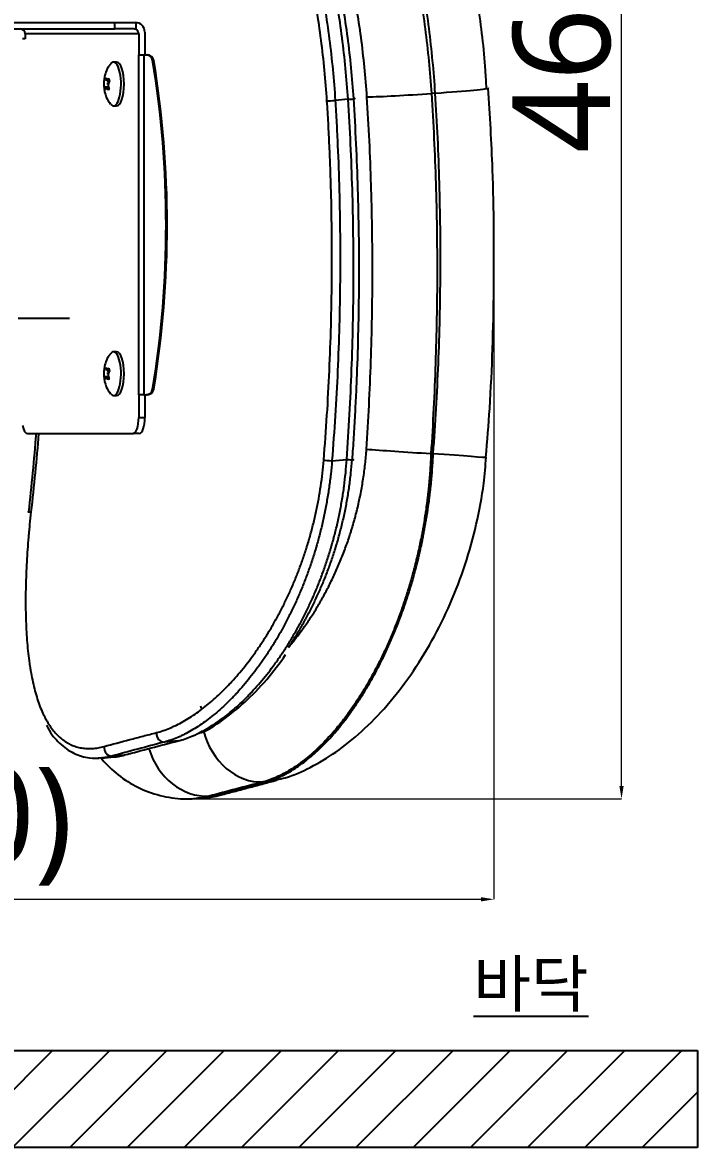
# Model space of a CAD drawing. Extents: x -2833 to -229, y 127 to 2035.
# Drawn here: x -2103.1 to -1894.7, y 517.4 to 864.9 of the extents above; entities that cross this region are included whole.
import ezdxf

# ---------------------------------------------------------------- set-up
doc = ezdxf.new("R2010")
doc.units = 0
doc.header["$LTSCALE"] = 0.5
doc.header["$MEASUREMENT"] = 0
doc.linetypes.add('CENTER', pattern=[50.8, 31.75, -6.35, 6.35, -6.35])
doc.layers.get('0').update_dxf_attribs({"linetype": 'CONTINUOUS'})
doc.layers.get('DEFPOINTS').update_dxf_attribs({"linetype": 'CONTINUOUS'})
doc.layers.add('CEN', color=1, linetype='CENTER')
doc.styles.add('Daelim Dimension', font='NanumGothic.ttf')
doc.styles.add('NOTE', font='NanumGothic.ttf', dxfattribs={"width": 0.85, "height": 4})
doc.dimstyles.new('DEFAULT', dxfattribs={"dimscale": 2, "dimtxt": 2, "dimasz": 2, "dimexe": 0, "dimexo": 2, "dimgap": 1, "dimtad": 1, "dimdec": 0, "dimzin": 9, "dimdsep": 46, "dimtxsty": 'Daelim Dimension', "dimcen": 0.5, "dimclrd": 5, "dimclre": 5, "dimclrt": 256, "dimadec": 1, "dimazin": 0, "dimtfac": 1, "dimtdec": 0, "dimtix": 1, "dimtmove": 0, "dimatfit": 3, "dimfxl": 1, "dimtolj": 1, "dimtzin": 1, "dimlwd": 9, "dimlwe": 9, "dimarcsym": 0})

# ---------------------------------------------------------------- blocks, each defined once
blk = doc.blocks.new('*D63')
at = {"color": 5, "lineweight": 9, "transparency": 16777216}
for p, q in [((-2095.57, 1091.13), (-1918.11, 1091.13)), ((-1918.11, 629.1), (-1918.11, 1087.13)), ((-2049.99, 625.1), (-1918.11, 625.1))]:
    blk.add_line(p, q, dxfattribs=at)
at = {"color": 5, "transparency": 16777216}
for points in [[(-1918.78, 1087.13), (-1917.44, 1087.13), (-1918.11, 1091.13)], [(-1918.78, 629.1), (-1917.44, 629.1), (-1918.11, 625.1)]]:
    blk.add_solid(points, dxfattribs=at)
at = {"layer": 'DEFPOINTS', "color": 0, "transparency": 16777216}
for p in [(-2099.57, 1091.13), (-1918.11, 1091.13), (-2053.99, 625.1)]:
    blk.add_point(p, dxfattribs=at)
at = {"color": 7, "transparency": 16777216, "insert": (-1936.44, 858.12), "char_height": 30, "attachment_point": 5, "rotation": 90, "style": 'Daelim Dimension'}
blk.add_mtext('\\A1;466', dxfattribs=at)
blk = doc.blocks.new('*D65')
at = {"color": 5, "lineweight": 9, "transparency": 16777216}
for p, q in [((-1957.51, 783.59), (-1957.51, 594.08)), ((-2308.19, 711.61), (-2308.19, 594.08)), ((-2304.19, 594.08), (-1961.51, 594.08))]:
    blk.add_line(p, q, dxfattribs=at)
at = {"color": 5, "transparency": 16777216}
for points in [[(-2304.19, 594.74), (-2304.19, 593.41), (-2308.19, 594.08)], [(-1961.51, 594.74), (-1961.51, 593.41), (-1957.51, 594.08)]]:
    blk.add_solid(points, dxfattribs=at)
at = {"layer": 'DEFPOINTS', "color": 0, "transparency": 16777216}
for p in [(-1957.51, 787.59), (-2308.19, 715.61), (-1957.51, 594.08)]:
    blk.add_point(p, dxfattribs=at)
at = {"color": 7, "transparency": 16777216, "insert": (-2132.85, 616.63), "char_height": 30, "width": 88.2066, "attachment_point": 5, "style": 'Daelim Dimension'}
blk.add_mtext('\\A1;(350)', dxfattribs=at)

msp = doc.modelspace()

# ---------------------------------------------------------------- hatches: boundary and pattern name
h = msp.add_hatch()
h.set_pattern_fill('ANSI31', color=3, scale=99.955177)
h.set_pattern_definition([(45, (-7707.805, 4510.419), (-8.834873, 8.834873), [])])
edge = h.paths.add_edge_path()
edge.add_spline(control_points=[(-2338.18, 657.7), (-2328.68, 656.71), (-2317.67, 641.05), (-2308.19, 640.81)], knot_values=[20.260587, 20.260587, 20.260587, 20.260587, 53.794277, 53.794277, 53.794277, 53.794277], degree=3, periodic=0)
edge.add_line((-2308.19, 640.81), (-2308.19, 1139.16))
edge.add_line((-2308.19, 1139.16), (-2338.18, 1139.16))
edge.add_line((-2338.18, 1139.16), (-2338.18, 657.7))
edge = h.paths.add_edge_path()
edge.add_spline(control_points=[(-2308.19, 620.81), (-2317.67, 621.06), (-2328.68, 636.72), (-2338.18, 637.71)], knot_values=[20.260587, 20.260587, 20.260587, 20.260587, 53.794277, 53.794277, 53.794277, 53.794277], degree=3, periodic=0)
edge.add_line((-2338.18, 637.71), (-2338.18, 517.42))
edge.add_line((-2338.18, 517.42), (-1894.66, 517.42))
edge.add_line((-1894.66, 517.42), (-1894.66, 547.41))
edge.add_line((-1894.66, 547.41), (-2308.19, 547.41))
edge.add_line((-2308.19, 547.41), (-2308.19, 620.81))

# ---------------------------------------------------------------- linework, layer by layer
at = {"color": 7, "linetype": 'Continuous', "lineweight": 25}
for p, q in [((-2108.72, 864.86), (-2074.53, 864.86)), ((-2108.72, 862.86), (-2074.53, 862.86)), ((-2074.53, 864.86), (-2068.13, 864.86)), ((-2074.53, 862.86), (-2074.53, 864.86)), ((-2068.6, 862.86), (-2074.53, 862.86)), ((-2068.13, 864.86), (-2068.13, 862.77)), ((-2065.31, 861.86), (-2065.31, 854.86)), ((-2102.24, 859.86), (-2103.08, 859.86)), ((-2102.24, 861.36), (-2102.24, 859.86)), ((-2067.19, 861.36), (-2102.24, 861.36)), ((-2067.19, 861.36), (-2067.19, 854.86)), ((-2067.19, 854.86), (-2065.65, 854.86)), ((-2067.19, 749.91), (-2067.19, 854.86)), ((-2065.65, 854.86), (-2064.86, 854.86)), ((-2065.65, 854.86), (-2065.65, 749.91)), ((-2064.86, 854.86), (-2064.51, 854.86)), ((-2074.02, 852.61), (-2074.96, 852.61)), ((-2062.57, 853.19), (-2062.91, 853.19)), ((-2077.55, 844.98), (-2076.88, 845.08)), ((-2077.47, 847.17), (-2076.96, 847.08)), ((-2076.51, 845.95), (-2077.05, 845.95)), ((-2002.55, 841.14), (-2006.53, 840.79)), ((-1975.63, 843.04), (-1976.82, 842.94)), ((-2074.96, 839.12), (-2074.02, 839.12)), ((-2074.02, 763.15), (-2074.96, 763.15)), ((-2077.47, 757.71), (-2076.96, 757.62)), ((-2077.55, 755.52), (-2076.88, 755.62)), ((-2076.51, 756.49), (-2077.05, 756.49)), ((-2062.91, 751.58), (-2062.57, 751.58)), ((-2074.96, 749.66), (-2074.02, 749.66)), ((-2067.19, 749.91), (-2067.19, 742.91)), ((-2065.65, 749.91), (-2067.19, 749.91)), ((-2065.65, 749.91), (-2064.86, 749.91)), ((-2065.31, 749.91), (-2065.31, 742.91)), ((-2064.51, 749.91), (-2064.86, 749.91)), ((-2067.19, 742.91), (-2065.31, 742.91)), ((-2101.51, 737.91), (-2068.9, 737.91)), ((-2067.02, 737.91), (-2068.9, 737.91)), ((-2007.53, 729.5), (-2002.95, 729.9)), ((-1976.96, 731.71), (-1976.27, 731.78)), ((-2054.98, 643), (-2059.28, 642.63)), ((-2078.67, 637.71), (-2074.85, 638.04)), ((-2075.47, 638.31), (-2071.57, 638.65)), ((-2027.57, 630.41), (-2028.67, 630.32)), ((-2048.95, 625.26), (-2047.36, 625.39)), ((-2045.46, 625.94), (-2043.96, 626.08))]:
    msp.add_line(p, q, dxfattribs=at)
for p, q in [((-2308.19, 547.41), (-1894.66, 547.41)), ((-1894.66, 547.41), (-1894.66, 517.42)), ((-1894.66, 517.42), (-2338.18, 517.42))]:
    msp.add_line(p, q)
for centre, major_axis, ratio, start_param, end_param in [((-2103.84, 861.36), (-1.6, 0), 0.939693, 3.141593, 4.712389), ((-2068.13, 861.86), (0, 3), 0.939693, 4.712389, 6.283185), ((-2068.6, 861.36), (0, -1.5), 0.939693, 1.570796, 2.801756), ((-2064.86, 852.86), (0, -2), 0.984808, 1.736315, 3.141593), ((-2064.51, 852.86), (0, 2), 0.984808, 4.877907, 6.283185), ((-2074.96, 845.86), (0, 6.75), 0.34202, 2.766347, 6.283185), ((-2074.96, 845.86), (0, 6.75), 0.34202, 0, 0.372453), ((-2074.02, 845.86), (0, 6.75), 0.34202, 3.14167, 6.283164), ((-2362.44, 802.38), (0, 308.36), 0.984808, 4.546871, 4.877907), ((-2362.09, 802.38), (0, 308.36), 0.984808, 4.546871, 4.877907), ((-1979.11, 843.35), (-19.95, -1.28), 0.02668, 1.74461, 3.158575), ((-2002.98, 841.18), (-2.49, -0.16), 0.026753, 1.744599, 3.735277), ((-1980.31, 843.24), (-19.95, -1.3), 0.026837, 0.601895, 1.744586), ((-2006.96, 840.83), (-2.49, -0.16), 0.026564, 0.572872, 1.744628), ((-2074.96, 756.4), (0, 6.75), 0.34202, 2.766347, 6.283185), ((-2074.96, 756.4), (0, 6.75), 0.34202, 0, 0.372453), ((-2074.02, 756.4), (0, 6.75), 0.34202, 3.14167, 6.283164), ((-2064.86, 751.91), (0, -2), 0.984808, 0, 1.405278), ((-2064.51, 751.91), (0, 2), 0.984808, 3.141593, 4.546871), ((-2101.51, 742.91), (0, -5), 0.36397, 5.241627, 6.283185), ((-2068.9, 742.91), (0, -5), 0.34202, 0, 1.570796), ((-2067.02, 742.91), (0, 5), 0.34202, 3.141593, 4.712389), ((-2007.97, 729.53), (-2.49, 0.2), 0.001072, 0.574313, 1.746623), ((-2003.38, 729.94), (-2.49, 0.18), 0.002814, 1.746604, 3.736677), ((-1980.45, 732.02), (-19.95, 1.33), 0.003576, 0.603272, 1.74659), ((-1979.75, 732.08), (-19.94, 1.49), 0.002124, 1.746613, 3.135475), ((-2098.83, 713.46), (-2.48, 0.28), 0.004797, 5.910495, 7.13105), ((-2059.54, 645.1), (-0.63, 2.42), 0.857037, 1.164423, 2.964698), ((-2030.72, 650.12), (4.93, -19.37), 0.847415, 4.703913, 6.111566), ((-2075.72, 640.78), (0.66, -2.41), 0.872977, 4.279718, 6.096205), ((-2047.51, 645.75), (5.16, -19.31), 0.865305, 4.746753, 6.101292), ((-2029.62, 650.22), (-5, 19.35), 0.853776, 2.966546, 3.141009), ((-2046.01, 645.88), (-5.23, 19.29), 0.87045, 2.95634, 3.141927)]:
    msp.add_ellipse(centre, major_axis=major_axis, ratio=ratio, start_param=start_param, end_param=end_param, dxfattribs=at)
for points, knots in [([(-2021.56, 990.68), (-2020.06, 987.99), (-2017.11, 982.54), (-2012.86, 974.21), (-2008.79, 965.72), (-2006.2, 959.95), (-2003.67, 954.12), (-2002.44, 951.18), (-2000.05, 945.23), (-1998.88, 942.23), (-1996.62, 936.17), (-1995.53, 933.1), (-1994.21, 929.24), (-1993.95, 928.46), (-1993.62, 927.49), (-1993.56, 927.3), (-1993.43, 926.91), (-1993.23, 926.32), (-1993.04, 925.74), (-1992.41, 923.79), (-1991.91, 922.23), (-1990.45, 917.54), (-1989.52, 914.39), (-1987.75, 908.08), (-1986.9, 904.91), (-1985.31, 898.55), (-1983.81, 892.15), (-1981.82, 882.48), (-1980.12, 872.73), (-1979.18, 866.17), (-1978.34, 859.58), (-1977.97, 856.27), (-1977.32, 849.63), (-1977.05, 846.29), (-1976.82, 842.94)], [0, 0, 0, 0, 0.0625, 0.125, 0.1875, 0.25, 0.25, 0.3125, 0.3125, 0.375, 0.375, 0.4375, 0.4375, 0.453125, 0.453125, 0.457031, 0.457031, 0.460938, 0.46875, 0.46875, 0.5, 0.5, 0.5625, 0.5625, 0.625, 0.625, 0.6875, 0.75, 0.8125, 0.875, 0.875, 0.9375, 0.9375, 1, 1, 1, 1]), ([(-1975.63, 843.04), (-1975.85, 846.39), (-1976.12, 849.73), (-1976.76, 856.38), (-1977.13, 859.69), (-1977.96, 866.29), (-1978.9, 872.87), (-1980.6, 882.67), (-1982.58, 892.39), (-1984.08, 898.83), (-1985.68, 905.24), (-1986.53, 908.43), (-1987.53, 912.02), (-1987.64, 912.41), (-1987.87, 913.21), (-1988.21, 914.4), (-1988.55, 915.59), (-1989.25, 917.95), (-1989.73, 919.53), (-1991.18, 924.22), (-1992.19, 927.31), (-1994.28, 933.45), (-1995.36, 936.49), (-1997.6, 942.51), (-1998.75, 945.5), (-2001.12, 951.41), (-2003.56, 957.26), (-2007.41, 965.89), (-2011.45, 974.36), (-2015.68, 982.67), (-2018.61, 988.11), (-2020.1, 990.81)], [0, 0, 0, 0, 0.0625, 0.0625, 0.125, 0.125, 0.1875, 0.25, 0.3125, 0.375, 0.375, 0.4375, 0.4375, 0.445313, 0.445313, 0.453125, 0.46875, 0.46875, 0.5, 0.5, 0.5625, 0.5625, 0.625, 0.625, 0.6875, 0.6875, 0.75, 0.8125, 0.875, 0.9375, 1, 1, 1, 1]), ([(-1959.82, 844.6), (-1959.9, 846.42), (-1960.34, 855.06), (-1962.28, 870.49), (-1965.77, 890.71), (-1970.56, 910.56), (-1976.48, 929.86), (-1983.53, 948.35), (-1991.68, 966.41), (-1998.9, 980.65), (-2003.67, 988.76), (-2005.09, 991.09)], [0, 0, 0, 0, 0.034572, 0.164064, 0.293943, 0.423794, 0.553275, 0.681779, 0.808006, 0.94397, 1, 1, 1, 1]), ([(-2050.39, 981.03), (-2048.91, 978.49), (-2046.01, 973.35), (-2041.83, 965.49), (-2037.83, 957.49), (-2034.01, 949.32), (-2031.59, 943.78), (-2029.25, 938.18), (-2028.11, 935.35), (-2025.9, 929.64), (-2024.83, 926.76), (-2022.76, 920.94), (-2021.76, 918), (-2020.32, 913.55), (-2019.62, 911.31), (-2018.94, 909.05), (-2018.6, 907.92), (-2018.49, 907.55), (-2018.26, 906.79), (-2018.15, 906.41), (-2017.16, 903.01), (-2016.33, 899.98), (-2014.76, 893.88), (-2014.01, 890.82), (-2012.63, 884.68), (-2011.33, 878.52), (-2009.67, 869.2), (-2008.76, 862.94), (-2007.95, 856.65), (-2007.6, 853.5), (-2006.99, 847.17), (-2006.73, 843.99), (-2006.53, 840.79)], [0, 0, 0, 0, 0.0625, 0.125, 0.1875, 0.25, 0.3125, 0.3125, 0.375, 0.375, 0.4375, 0.4375, 0.5, 0.5, 0.53125, 0.546875, 0.546875, 0.554687, 0.554687, 0.5625, 0.5625, 0.625, 0.625, 0.6875, 0.6875, 0.75, 0.8125, 0.875, 0.875, 0.9375, 0.9375, 1, 1, 1, 1]), ([(-2002.55, 841.14), (-2002.75, 844.34), (-2003.01, 847.52), (-2003.63, 853.84), (-2003.99, 856.99), (-2004.8, 863.27), (-2005.72, 869.51), (-2007.38, 878.79), (-2009.32, 887.98), (-2010.8, 894.06), (-2012.37, 900.11), (-2013.2, 903.12), (-2014.94, 909.11), (-2015.86, 912.1), (-2017.3, 916.55), (-2017.92, 918.41), (-2018.55, 920.26), (-2018.8, 920.99), (-2018.93, 921.36), (-2019.31, 922.47), (-2019.57, 923.21), (-2020.88, 926.87), (-2021.96, 929.78), (-2024.19, 935.53), (-2025.34, 938.37), (-2027.71, 944), (-2028.93, 946.79), (-2031.42, 952.31), (-2033.98, 957.77), (-2038.01, 965.8), (-2042.21, 973.67), (-2045.12, 978.82), (-2046.6, 981.36)], [0, 0, 0, 0, 0.0625, 0.0625, 0.125, 0.125, 0.1875, 0.25, 0.3125, 0.375, 0.375, 0.4375, 0.4375, 0.5, 0.5, 0.53125, 0.539063, 0.539063, 0.546875, 0.546875, 0.5625, 0.5625, 0.625, 0.625, 0.6875, 0.6875, 0.75, 0.75, 0.8125, 0.875, 0.9375, 1, 1, 1, 1]), ([(-2044.81, 980.74), (-2043.33, 978.21), (-2040.43, 973.09), (-2036.25, 965.26), (-2032.23, 957.28), (-2028.4, 949.13), (-2025.98, 943.59), (-2023.62, 937.99), (-2022.47, 935.16), (-2020.25, 929.45), (-2019.17, 926.56), (-2017.87, 922.92), (-2017.61, 922.19), (-2017.23, 921.09), (-2017.1, 920.72), (-2016.85, 919.99), (-2016.72, 919.62), (-2016.1, 917.78), (-2015.61, 916.31), (-2014.17, 911.88), (-2013.26, 908.91), (-2011.52, 902.95), (-2010.69, 899.96), (-2009.13, 893.94), (-2007.66, 887.9), (-2005.72, 878.76), (-2004.07, 869.54), (-2003.16, 863.34), (-2002.35, 857.11), (-2001.99, 853.98), (-2001.38, 847.69), (-2001.12, 844.53), (-2000.92, 841.35)], [0, 0, 0, 0, 0.0625, 0.125, 0.1875, 0.25, 0.3125, 0.3125, 0.375, 0.375, 0.4375, 0.4375, 0.453125, 0.453125, 0.460938, 0.460938, 0.46875, 0.46875, 0.5, 0.5, 0.5625, 0.5625, 0.625, 0.625, 0.6875, 0.75, 0.8125, 0.875, 0.875, 0.9375, 0.9375, 1, 1, 1, 1]), ([(-2009.06, 840.66), (-2009.26, 843.82), (-2009.51, 846.97), (-2010.12, 853.23), (-2010.47, 856.35), (-2011.27, 862.56), (-2012.18, 868.75), (-2013.83, 877.97), (-2015.12, 884.06), (-2016.5, 890.13), (-2017.24, 893.16), (-2018.81, 899.18), (-2019.64, 902.18), (-2020.63, 905.54), (-2020.74, 905.92), (-2020.96, 906.66), (-2021.29, 907.78), (-2021.63, 908.9), (-2022.32, 911.12), (-2022.79, 912.59), (-2024.22, 916.99), (-2025.22, 919.9), (-2027.28, 925.65), (-2028.34, 928.49), (-2030.55, 934.13), (-2031.68, 936.92), (-2034.02, 942.45), (-2036.43, 947.92), (-2040.23, 955.98), (-2044.22, 963.88), (-2048.38, 971.63), (-2051.27, 976.7), (-2052.74, 979.21)], [0, 0, 0, 0, 0.0625, 0.0625, 0.125, 0.125, 0.1875, 0.25, 0.3125, 0.3125, 0.375, 0.375, 0.4375, 0.4375, 0.445313, 0.445313, 0.453125, 0.46875, 0.46875, 0.5, 0.5, 0.5625, 0.5625, 0.625, 0.625, 0.6875, 0.6875, 0.75, 0.8125, 0.875, 0.9375, 1, 1, 1, 1]), ([(-1996.73, 841.87), (-1996.93, 844.95), (-1997.18, 848.02), (-1997.79, 854.13), (-1998.14, 857.17), (-1998.95, 863.21), (-1999.85, 869.23), (-2001.49, 878.17), (-2003.42, 887.02), (-2004.88, 892.87), (-2006.44, 898.68), (-2007.26, 901.58), (-2008.99, 907.34), (-2009.9, 910.21), (-2011.32, 914.49), (-2011.93, 916.27), (-2012.56, 918.04), (-2012.81, 918.75), (-2012.94, 919.1), (-2013.32, 920.17), (-2013.57, 920.87), (-2014.87, 924.39), (-2015.93, 927.18), (-2018.14, 932.68), (-2019.28, 935.41), (-2021.61, 940.79), (-2022.82, 943.46), (-2025.28, 948.73), (-2026.54, 951.34), (-2029.12, 956.5), (-2031.76, 961.61), (-2035.89, 969.11), (-2038.75, 974), (-2040.21, 976.43)], [0, 0, 0, 0, 0.0625, 0.0625, 0.125, 0.125, 0.1875, 0.25, 0.3125, 0.375, 0.375, 0.4375, 0.4375, 0.5, 0.5, 0.53125, 0.539062, 0.539062, 0.546875, 0.546875, 0.5625, 0.5625, 0.625, 0.625, 0.6875, 0.6875, 0.75, 0.75, 0.8125, 0.8125, 0.875, 0.9375, 1, 1, 1, 1]), ([(-2068.13, 862.77), (-2068.2, 862.8), (-2068.28, 862.82), (-2068.44, 862.85), (-2068.52, 862.86), (-2068.6, 862.86)], [0, 0, 0, 0, 0.5, 0.5, 1, 1, 1, 1]), ([(-2077.15, 850.03), (-2077.41, 849.39), (-2077.89, 847.85), (-2078.05, 844.97), (-2077.49, 842.02), (-2076.42, 840.34), (-2075.86, 839.67)], [0, 0, 0, 0, 0.189822, 0.449477, 0.768135, 1, 1, 1, 1]), ([(-2077.2, 847.79), (-2077.19, 847.74), (-2077.17, 847.69), (-2077.15, 847.58), (-2077.13, 847.53), (-2077.09, 847.38), (-2077.06, 847.28), (-2076.98, 847.07), (-2076.95, 846.97), (-2076.88, 846.82), (-2076.86, 846.77), (-2076.82, 846.67), (-2076.8, 846.62), (-2076.78, 846.57)], [0, 0, 0, 0, 0.125, 0.125, 0.25, 0.25, 0.5, 0.5, 0.75, 0.75, 0.875, 0.875, 1, 1, 1, 1]), ([(-2077.34, 844.2), (-2077.33, 844.24), (-2077.31, 844.28), (-2077.28, 844.36), (-2077.26, 844.4), (-2077.2, 844.52), (-2077.16, 844.6), (-2077.08, 844.76), (-2077.03, 844.84), (-2076.96, 844.96), (-2076.93, 845), (-2076.88, 845.08), (-2076.86, 845.12), (-2076.83, 845.16)], [0, 0, 0, 0, 0.125, 0.125, 0.25, 0.25, 0.5, 0.5, 0.75, 0.75, 0.875, 0.875, 1, 1, 1, 1]), ([(-2076.59, 843.94), (-2076.61, 843.99), (-2076.63, 844.05), (-2076.64, 844.11), (-2076.65, 844.12), (-2076.65, 844.12), (-2076.65, 844.13), (-2076.65, 844.15), (-2076.66, 844.19), (-2076.67, 844.23), (-2076.7, 844.35), (-2076.73, 844.45), (-2076.77, 844.66), (-2076.78, 844.76), (-2076.8, 844.91), (-2076.81, 844.96), (-2076.82, 845.06), (-2076.83, 845.11), (-2076.83, 845.16)], [0, 0, 0, 0, 0.125, 0.140625, 0.140625, 0.148438, 0.148438, 0.15625, 0.1875, 0.25, 0.25, 0.5, 0.5, 0.75, 0.75, 0.875, 0.875, 1, 1, 1, 1]), ([(-2076.45, 847.53), (-2076.47, 847.49), (-2076.49, 847.45), (-2076.51, 847.4), (-2076.52, 847.39), (-2076.52, 847.39), (-2076.52, 847.38), (-2076.52, 847.37), (-2076.54, 847.34), (-2076.55, 847.31), (-2076.59, 847.21), (-2076.62, 847.13), (-2076.67, 846.97), (-2076.7, 846.89), (-2076.73, 846.77), (-2076.74, 846.73), (-2076.76, 846.65), (-2076.77, 846.61), (-2076.78, 846.57)], [0, 0, 0, 0, 0.125, 0.140625, 0.140625, 0.148438, 0.148438, 0.15625, 0.1875, 0.25, 0.25, 0.5, 0.5, 0.75, 0.75, 0.875, 0.875, 1, 1, 1, 1]), ([(-2076.24, 846.75), (-2076.26, 846.71), (-2076.28, 846.66), (-2076.3, 846.62), (-2076.3, 846.61), (-2076.3, 846.61), (-2076.31, 846.6), (-2076.31, 846.59), (-2076.33, 846.56), (-2076.34, 846.53), (-2076.38, 846.42), (-2076.41, 846.34), (-2076.46, 846.18), (-2076.48, 846.1), (-2076.52, 845.98), (-2076.53, 845.94), (-2076.55, 845.86), (-2076.56, 845.82), (-2076.57, 845.78)], [0, 0, 0, 0, 0.125, 0.140625, 0.140625, 0.148437, 0.148437, 0.15625, 0.1875, 0.25, 0.25, 0.5, 0.5, 0.75, 0.75, 0.875, 0.875, 1, 1, 1, 1]), ([(-2076.32, 844.56), (-2076.34, 844.61), (-2076.36, 844.67), (-2076.37, 844.73), (-2076.38, 844.74), (-2076.38, 844.74), (-2076.38, 844.75), (-2076.38, 844.77), (-2076.4, 844.81), (-2076.41, 844.85), (-2076.44, 844.97), (-2076.46, 845.07), (-2076.5, 845.28), (-2076.51, 845.38), (-2076.53, 845.53), (-2076.54, 845.58), (-2076.55, 845.68), (-2076.56, 845.73), (-2076.57, 845.78)], [0, 0, 0, 0, 0.125, 0.140625, 0.140625, 0.148438, 0.148438, 0.15625, 0.1875, 0.25, 0.25, 0.5, 0.5, 0.75, 0.75, 0.875, 0.875, 1, 1, 1, 1]), ([(-1959.99, 730.6), (-1959.53, 735.62), (-1958.18, 752.92), (-1957.34, 782.55), (-1957.55, 815.56), (-1958.72, 836.22), (-1959.33, 844.61)], [0, 0, 0, 0, 0.132577, 0.456041, 0.778801, 1, 1, 1, 1]), ([(-2002.95, 729.9), (-2002.29, 739.17), (-2001.79, 748.44), (-2001.27, 762.34), (-2001.14, 766.98), (-2000.94, 776.25), (-2000.83, 785.52), (-2000.89, 799.42), (-2001.19, 813.33), (-2001.55, 822.6), (-2001.99, 831.87), (-2002.25, 836.51), (-2002.55, 841.14)], [0, 0, 0, 0, 0.25, 0.25, 0.375, 0.375, 0.5, 0.625, 0.75, 0.875, 0.875, 1, 1, 1, 1]), ([(-2000.92, 841.35), (-2000.62, 836.71), (-2000.36, 832.06), (-1999.92, 822.77), (-1999.56, 813.48), (-1999.26, 799.53), (-1999.2, 785.59), (-1999.37, 771.64), (-1999.64, 762.34), (-1999.85, 756.52), (-1999.9, 755.36), (-2000, 753.03), (-2000.15, 749.54), (-2000.44, 743.73), (-2000.71, 739.08), (-2001, 734.44), (-2001.16, 732.11), (-2001.32, 729.79)], [0, 0, 0, 0, 0.125, 0.125, 0.25, 0.375, 0.5, 0.625, 0.75, 0.75, 0.78125, 0.78125, 0.8125, 0.875, 0.9375, 0.9375, 1, 1, 1, 1]), ([(-1996.87, 733.07), (-1996.27, 742.13), (-1995.81, 751.19), (-1995.35, 764.79), (-1995.23, 769.32), (-1995.07, 778.39), (-1994.98, 787.46), (-1995.04, 796.53), (-1995.13, 802.2), (-1995.15, 803.34), (-1995.19, 805.61), (-1995.26, 809.01), (-1995.35, 812.41), (-1995.57, 819.21), (-1995.74, 823.75), (-1996.18, 832.81), (-1996.44, 837.34), (-1996.73, 841.87)], [0, 0, 0, 0, 0.25, 0.25, 0.375, 0.375, 0.5, 0.625, 0.625, 0.65625, 0.65625, 0.6875, 0.75, 0.75, 0.875, 0.875, 1, 1, 1, 1]), ([(-1976.82, 842.94), (-1976.52, 838.3), (-1976.26, 833.67), (-1975.81, 824.4), (-1975.45, 815.13), (-1975.12, 801.23), (-1975.03, 787.33), (-1975.12, 778.06), (-1975.29, 768.79), (-1975.41, 764.16), (-1975.88, 750.25), (-1976.34, 740.98), (-1976.96, 731.71)], [0, 0, 0, 0, 0.125, 0.125, 0.25, 0.375, 0.5, 0.625, 0.625, 0.75, 0.75, 1, 1, 1, 1]), ([(-1976.27, 731.78), (-1975.57, 741.05), (-1975.04, 750.32), (-1974.48, 764.22), (-1974.33, 768.86), (-1974.12, 778.13), (-1973.98, 787.4), (-1974.02, 801.31), (-1974.3, 815.22), (-1974.64, 824.49), (-1975.07, 833.77), (-1975.33, 838.41), (-1975.63, 843.04)], [0, 0, 0, 0, 0.25, 0.25, 0.375, 0.375, 0.5, 0.625, 0.75, 0.875, 0.875, 1, 1, 1, 1]), ([(-2010.06, 729.7), (-2009.31, 738.94), (-2008.73, 748.17), (-2008.11, 762.04), (-2007.94, 766.66), (-2007.69, 775.9), (-2007.52, 785.15), (-2007.52, 799.03), (-2007.68, 808.28), (-2007.84, 814.07), (-2007.87, 815.22), (-2007.94, 817.54), (-2008.06, 821.01), (-2008.29, 826.79), (-2008.52, 831.42), (-2008.77, 836.04), (-2008.91, 838.35), (-2009.06, 840.66)], [0, 0, 0, 0, 0.25, 0.25, 0.375, 0.375, 0.5, 0.625, 0.75, 0.75, 0.78125, 0.78125, 0.8125, 0.875, 0.9375, 0.9375, 1, 1, 1, 1]), ([(-2006.53, 840.79), (-2006.38, 838.48), (-2006.24, 836.16), (-2005.99, 831.52), (-2005.88, 829.2), (-2005.56, 822.24), (-2005.23, 812.96), (-2004.99, 799.05), (-2004.99, 785.13), (-2005.16, 775.86), (-2005.41, 766.58), (-2005.58, 761.95), (-2006.2, 748.04), (-2006.79, 738.77), (-2007.53, 729.5)], [0, 0, 0, 0, 0.0625, 0.0625, 0.125, 0.125, 0.25, 0.375, 0.5, 0.625, 0.625, 0.75, 0.75, 1, 1, 1, 1]), ([(-2077.15, 760.57), (-2077.41, 759.93), (-2077.89, 758.39), (-2078.05, 755.51), (-2077.49, 752.56), (-2076.42, 750.88), (-2075.86, 750.21)], [0, 0, 0, 0, 0.189822, 0.449477, 0.768135, 1, 1, 1, 1]), ([(-2077.2, 758.33), (-2077.19, 758.28), (-2077.17, 758.23), (-2077.15, 758.12), (-2077.13, 758.07), (-2077.09, 757.92), (-2077.06, 757.82), (-2076.98, 757.61), (-2076.95, 757.51), (-2076.88, 757.36), (-2076.86, 757.31), (-2076.82, 757.21), (-2076.8, 757.16), (-2076.78, 757.11)], [0, 0, 0, 0, 0.125, 0.125, 0.25, 0.25, 0.5, 0.5, 0.75, 0.75, 0.875, 0.875, 1, 1, 1, 1]), ([(-2076.45, 758.07), (-2076.47, 758.03), (-2076.49, 757.99), (-2076.51, 757.94), (-2076.52, 757.93), (-2076.52, 757.93), (-2076.52, 757.92), (-2076.52, 757.91), (-2076.54, 757.88), (-2076.55, 757.85), (-2076.59, 757.75), (-2076.62, 757.67), (-2076.67, 757.51), (-2076.7, 757.43), (-2076.73, 757.31), (-2076.74, 757.27), (-2076.76, 757.19), (-2076.77, 757.15), (-2076.78, 757.11)], [0, 0, 0, 0, 0.125, 0.140625, 0.140625, 0.148438, 0.148438, 0.15625, 0.1875, 0.25, 0.25, 0.5, 0.5, 0.75, 0.75, 0.875, 0.875, 1, 1, 1, 1]), ([(-2077.34, 754.74), (-2077.33, 754.78), (-2077.31, 754.82), (-2077.28, 754.9), (-2077.26, 754.94), (-2077.2, 755.06), (-2077.16, 755.14), (-2077.08, 755.3), (-2077.03, 755.38), (-2076.96, 755.5), (-2076.93, 755.54), (-2076.88, 755.62), (-2076.86, 755.66), (-2076.83, 755.7)], [0, 0, 0, 0, 0.125, 0.125, 0.25, 0.25, 0.5, 0.5, 0.75, 0.75, 0.875, 0.875, 1, 1, 1, 1]), ([(-2076.59, 754.48), (-2076.61, 754.53), (-2076.63, 754.59), (-2076.64, 754.65), (-2076.65, 754.66), (-2076.65, 754.66), (-2076.65, 754.67), (-2076.65, 754.69), (-2076.66, 754.73), (-2076.67, 754.77), (-2076.7, 754.89), (-2076.73, 754.99), (-2076.77, 755.2), (-2076.78, 755.3), (-2076.8, 755.45), (-2076.81, 755.5), (-2076.82, 755.6), (-2076.83, 755.65), (-2076.83, 755.7)], [0, 0, 0, 0, 0.125, 0.140625, 0.140625, 0.148438, 0.148438, 0.15625, 0.1875, 0.25, 0.25, 0.5, 0.5, 0.75, 0.75, 0.875, 0.875, 1, 1, 1, 1]), ([(-2076.24, 757.29), (-2076.26, 757.25), (-2076.28, 757.2), (-2076.3, 757.16), (-2076.3, 757.15), (-2076.3, 757.15), (-2076.31, 757.14), (-2076.31, 757.13), (-2076.33, 757.1), (-2076.34, 757.07), (-2076.38, 756.96), (-2076.41, 756.88), (-2076.46, 756.72), (-2076.48, 756.64), (-2076.52, 756.52), (-2076.53, 756.48), (-2076.55, 756.4), (-2076.56, 756.36), (-2076.57, 756.32)], [0, 0, 0, 0, 0.125, 0.140625, 0.140625, 0.148437, 0.148437, 0.15625, 0.1875, 0.25, 0.25, 0.5, 0.5, 0.75, 0.75, 0.875, 0.875, 1, 1, 1, 1]), ([(-2076.32, 755.1), (-2076.34, 755.15), (-2076.36, 755.21), (-2076.37, 755.27), (-2076.38, 755.28), (-2076.38, 755.28), (-2076.38, 755.29), (-2076.38, 755.31), (-2076.4, 755.35), (-2076.41, 755.39), (-2076.44, 755.51), (-2076.46, 755.61), (-2076.5, 755.82), (-2076.51, 755.92), (-2076.53, 756.07), (-2076.54, 756.12), (-2076.55, 756.22), (-2076.56, 756.27), (-2076.57, 756.32)], [0, 0, 0, 0, 0.125, 0.140625, 0.140625, 0.148438, 0.148438, 0.15625, 0.1875, 0.25, 0.25, 0.5, 0.5, 0.75, 0.75, 0.875, 0.875, 1, 1, 1, 1]), ([(-2061.69, 645.56), (-2061.02, 645.74), (-2059.66, 646.14), (-2058.29, 646.66), (-2057.43, 647.02), (-2057.26, 647.09), (-2056.91, 647.24), (-2056.74, 647.32), (-2056.22, 647.55), (-2055.87, 647.72), (-2054.84, 648.23), (-2054.14, 648.59), (-2052.76, 649.37), (-2052.06, 649.79), (-2050.68, 650.67), (-2049.29, 651.6), (-2047.22, 653.14), (-2045.15, 654.82), (-2043.08, 656.64), (-2041.7, 657.96), (-2040.68, 658.98), (-2040.33, 659.33), (-2039.82, 659.86), (-2039.65, 660.03), (-2039.31, 660.39), (-2039.14, 660.57), (-2038.29, 661.48), (-2036.94, 662.98), (-2034.95, 665.35), (-2033.01, 667.83), (-2031.11, 670.43), (-2029.25, 673.15), (-2028.04, 675.05), (-2026.84, 676.99), (-2026.25, 677.98), (-2025.53, 679.24), (-2025.38, 679.5), (-2025.17, 679.88), (-2025.09, 680.01), (-2024.95, 680.27), (-2024.59, 680.91), (-2024.24, 681.56), (-2023.41, 683.13), (-2022.32, 685.25), (-2020.76, 688.52), (-2019.77, 690.76), (-2018.82, 693.04), (-2018.35, 694.19), (-2017.45, 696.53), (-2017.02, 697.72), (-2016.18, 700.12), (-2015.77, 701.34), (-2015.28, 702.88), (-2015.19, 703.19), (-2015, 703.81), (-2014.71, 704.75), (-2014.44, 705.68), (-2013.91, 707.56), (-2013.58, 708.83), (-2012.95, 711.36), (-2012.36, 713.91), (-2011.85, 716.5), (-2011.38, 719.09), (-2011.17, 720.4), (-2010.78, 723.03), (-2010.61, 724.35), (-2010.3, 727.01), (-2010.17, 728.35), (-2010.06, 729.7)], [0, 0, 0, 0, 0.03125, 0.0625, 0.0625, 0.070313, 0.070313, 0.078125, 0.078125, 0.09375, 0.09375, 0.125, 0.125, 0.15625, 0.15625, 0.1875, 0.21875, 0.25, 0.28125, 0.3125, 0.3125, 0.328125, 0.328125, 0.335938, 0.335938, 0.34375, 0.34375, 0.375, 0.40625, 0.4375, 0.46875, 0.5, 0.53125, 0.53125, 0.5625, 0.5625, 0.570313, 0.570313, 0.574219, 0.574219, 0.578125, 0.59375, 0.59375, 0.625, 0.65625, 0.6875, 0.6875, 0.71875, 0.71875, 0.75, 0.75, 0.78125, 0.78125, 0.789062, 0.789062, 0.796875, 0.8125, 0.8125, 0.84375, 0.84375, 0.875, 0.90625, 0.90625, 0.9375, 0.9375, 0.96875, 0.96875, 1, 1, 1, 1]), ([(-2054.98, 643), (-2054.28, 643.18), (-2053.58, 643.39), (-2052.18, 643.87), (-2051.48, 644.14), (-2050.41, 644.58), (-2050.06, 644.74), (-2049.61, 644.94), (-2049.52, 644.98), (-2049.35, 645.07), (-2049.08, 645.19), (-2048.81, 645.32), (-2047.92, 645.76), (-2047.21, 646.14), (-2045.79, 646.95), (-2045.08, 647.38), (-2043.65, 648.29), (-2042.24, 649.25), (-2040.11, 650.84), (-2038, 652.58), (-2035.89, 654.47), (-2034.49, 655.83), (-2033.45, 656.89), (-2032.92, 657.42), (-2032.32, 658.07), (-2031.97, 658.44), (-2031.8, 658.63), (-2031.02, 659.48), (-2029.65, 661.03), (-2027.63, 663.47), (-2025.66, 666.04), (-2023.74, 668.73), (-2021.86, 671.55), (-2020.64, 673.51), (-2019.44, 675.51), (-2018.85, 676.54), (-2018.12, 677.84), (-2017.97, 678.1), (-2017.68, 678.63), (-2017.54, 678.9), (-2017.11, 679.7), (-2016.83, 680.23), (-2015.99, 681.86), (-2014.9, 684.05), (-2013.34, 687.43), (-2012.36, 689.75), (-2011.41, 692.1), (-2010.95, 693.29), (-2010.06, 695.71), (-2009.63, 696.93), (-2008.8, 699.41), (-2008.35, 700.82), (-2007.92, 702.26), (-2007.83, 702.58), (-2007.78, 702.74), (-2007.64, 703.22), (-2007.55, 703.54), (-2007.27, 704.51), (-2007.1, 705.15), (-2006.58, 707.09), (-2005.93, 709.69), (-2005.08, 713.64), (-2004.6, 716.3), (-2004.15, 718.98), (-2003.95, 720.32), (-2003.59, 723.03), (-2003.43, 724.39), (-2003.16, 727.13), (-2003.04, 728.51), (-2002.95, 729.9)], [0, 0, 0, 0, 0.03125, 0.03125, 0.0625, 0.0625, 0.078125, 0.078125, 0.082031, 0.082031, 0.085937, 0.09375, 0.09375, 0.125, 0.125, 0.15625, 0.15625, 0.1875, 0.21875, 0.25, 0.28125, 0.3125, 0.3125, 0.328125, 0.335937, 0.339844, 0.34375, 0.34375, 0.375, 0.40625, 0.4375, 0.46875, 0.5, 0.53125, 0.53125, 0.5625, 0.5625, 0.570312, 0.570312, 0.578125, 0.578125, 0.59375, 0.59375, 0.625, 0.65625, 0.6875, 0.6875, 0.71875, 0.71875, 0.75, 0.75, 0.78125, 0.785156, 0.785156, 0.789062, 0.789062, 0.796875, 0.796875, 0.8125, 0.8125, 0.84375, 0.875, 0.90625, 0.90625, 0.9375, 0.9375, 0.96875, 0.96875, 1, 1, 1, 1]), ([(-1976.96, 731.71), (-1977.02, 730.12), (-1977.1, 728.53), (-1977.31, 725.36), (-1977.44, 723.79), (-1977.73, 720.66), (-1977.9, 719.1), (-1978.29, 716), (-1978.71, 712.92), (-1979.47, 708.34), (-1980.06, 705.31), (-1980.54, 703.06), (-1980.78, 701.93), (-1981.08, 700.62), (-1981.21, 700.07), (-1981.3, 699.69), (-1981.34, 699.51), (-1981.74, 697.83), (-1982.12, 696.37), (-1982.9, 693.47), (-1983.31, 692.04), (-1984.15, 689.22), (-1985.03, 686.43), (-1986.45, 682.36), (-1987.96, 678.39), (-1989.03, 675.82), (-1989.85, 673.91), (-1990.19, 673.13), (-1990.55, 672.34), (-1990.69, 672.03), (-1990.76, 671.88), (-1990.97, 671.41), (-1991.12, 671.1), (-1991.83, 669.57), (-1992.42, 668.36), (-1993.61, 666.01), (-1994.82, 663.7), (-1996.7, 660.39), (-1998.62, 657.22), (-2000.61, 654.2), (-2002.64, 651.32), (-2004.03, 649.5), (-2004.82, 648.5), (-2004.91, 648.39), (-2005.08, 648.17), (-2005.35, 647.84), (-2005.61, 647.52), (-2006.14, 646.88), (-2006.49, 646.46), (-2007.56, 645.22), (-2008.98, 643.63), (-2011.14, 641.42), (-2013.3, 639.38), (-2015.48, 637.53), (-2016.94, 636.41), (-2018.4, 635.35), (-2019.14, 634.85), (-2020.61, 633.92), (-2021.34, 633.48), (-2022.27, 632.97), (-2022.45, 632.87), (-2022.73, 632.73), (-2022.82, 632.68), (-2023, 632.58), (-2023.1, 632.53), (-2023.56, 632.3), (-2023.93, 632.12), (-2025.03, 631.61), (-2026.49, 631), (-2027.95, 630.52), (-2028.67, 630.32)], [0, 0, 0, 0, 0.03125, 0.03125, 0.0625, 0.0625, 0.09375, 0.09375, 0.125, 0.15625, 0.1875, 0.1875, 0.203125, 0.210937, 0.214844, 0.214844, 0.21875, 0.21875, 0.25, 0.25, 0.28125, 0.28125, 0.3125, 0.34375, 0.375, 0.40625, 0.40625, 0.421875, 0.425781, 0.425781, 0.429687, 0.429687, 0.4375, 0.4375, 0.46875, 0.46875, 0.5, 0.53125, 0.5625, 0.59375, 0.625, 0.65625, 0.65625, 0.660156, 0.660156, 0.664062, 0.671875, 0.671875, 0.6875, 0.6875, 0.71875, 0.75, 0.78125, 0.8125, 0.84375, 0.84375, 0.875, 0.875, 0.90625, 0.90625, 0.914062, 0.914062, 0.917969, 0.917969, 0.921875, 0.921875, 0.9375, 0.9375, 0.96875, 1, 1, 1, 1]), ([(-2027.57, 630.41), (-2026.86, 630.62), (-2025.43, 631.09), (-2024, 631.7), (-2023.1, 632.13), (-2022.82, 632.26), (-2022.55, 632.4), (-2022.37, 632.49), (-2022.28, 632.53), (-2021.83, 632.77), (-2021.47, 632.96), (-2020.38, 633.57), (-2019.66, 634.01), (-2018.22, 634.95), (-2017.5, 635.44), (-2016.06, 636.5), (-2014.62, 637.62), (-2012.47, 639.48), (-2010.34, 641.51), (-2008.21, 643.72), (-2006.81, 645.32), (-2005.76, 646.56), (-2005.23, 647.19), (-2004.71, 647.84), (-2004.36, 648.28), (-2004.19, 648.5), (-2003.32, 649.61), (-2001.95, 651.43), (-1999.94, 654.31), (-1997.98, 657.33), (-1996.07, 660.5), (-1994.21, 663.82), (-1993.01, 666.13), (-1991.83, 668.48), (-1991.17, 669.84), (-1990.53, 671.23), (-1990.39, 671.54), (-1990.32, 671.69), (-1990.11, 672.16), (-1989.69, 673.09), (-1989.27, 674.04), (-1988.46, 675.94), (-1987.4, 678.51), (-1985.89, 682.48), (-1984.48, 686.55), (-1983.6, 689.33), (-1982.75, 692.15), (-1982.34, 693.58), (-1981.56, 696.48), (-1981.18, 697.94), (-1980.78, 699.61), (-1980.73, 699.8), (-1980.64, 700.17), (-1980.51, 700.73), (-1980.38, 701.29), (-1980.13, 702.41), (-1979.96, 703.16), (-1979.49, 705.41), (-1978.89, 708.43), (-1978.11, 713), (-1977.68, 716.08), (-1977.28, 719.18), (-1977.1, 720.73), (-1976.79, 723.86), (-1976.66, 725.43), (-1976.43, 728.59), (-1976.34, 730.18), (-1976.27, 731.78)], [0, 0, 0, 0, 0.03125, 0.0625, 0.0625, 0.070313, 0.074219, 0.074219, 0.078125, 0.078125, 0.09375, 0.09375, 0.125, 0.125, 0.15625, 0.15625, 0.1875, 0.21875, 0.25, 0.28125, 0.3125, 0.3125, 0.328125, 0.335938, 0.335938, 0.34375, 0.34375, 0.375, 0.40625, 0.4375, 0.46875, 0.5, 0.53125, 0.53125, 0.5625, 0.566406, 0.566406, 0.570313, 0.570313, 0.578125, 0.59375, 0.59375, 0.625, 0.65625, 0.6875, 0.71875, 0.71875, 0.75, 0.75, 0.78125, 0.78125, 0.785156, 0.785156, 0.789063, 0.796875, 0.796875, 0.8125, 0.8125, 0.84375, 0.875, 0.90625, 0.90625, 0.9375, 0.9375, 0.96875, 0.96875, 1, 1, 1, 1]), ([(-2024.66, 631.01), (-2023.74, 631.18), (-2020.12, 632), (-2013.96, 634.77), (-2006.06, 639.47), (-1998.15, 645.85), (-1990.38, 653.83), (-1983.11, 663.21), (-1976.55, 673.72), (-1970.9, 685.17), (-1966.27, 697.23), (-1962.81, 709.74), (-1960.69, 720.92), (-1960.1, 727.89), (-1959.95, 730.59)], [0, 0, 0, 0, 0.026459, 0.105345, 0.190524, 0.283013, 0.379551, 0.477038, 0.574338, 0.669468, 0.763577, 0.854761, 0.944182, 1, 1, 1, 1]), ([(-2020.97, 671.88), (-2020.21, 672.78), (-2019.45, 673.7), (-2017.97, 675.6), (-2017.23, 676.58), (-2015.79, 678.58), (-2015.08, 679.62), (-2013.67, 681.74), (-2012.98, 682.82), (-2011.96, 684.5), (-2011.54, 685.21), (-2011.13, 685.93), (-2010.96, 686.22), (-2010.88, 686.36), (-2010.63, 686.8), (-2010.47, 687.09), (-2009.66, 688.55), (-2009.02, 689.74), (-2007.79, 692.17), (-2007.2, 693.41), (-2006.05, 695.92), (-2005.49, 697.2), (-2004.41, 699.81), (-2003.9, 701.13), (-2002.91, 703.83), (-2002.43, 705.2), (-2001.87, 706.94), (-2001.75, 707.29), (-2001.59, 707.82), (-2001.53, 708), (-2001.43, 708.35), (-2001.37, 708.53), (-2001.1, 709.41), (-2000.9, 710.12), (-2000.3, 712.26), (-1999.93, 713.7), (-1999.24, 716.6), (-1998.93, 718.06), (-1998.35, 721), (-1998.1, 722.48), (-1997.64, 725.47), (-1997.44, 726.97), (-1997.11, 730), (-1996.98, 731.53), (-1996.87, 733.07)], [0, 0, 0, 0, 0.0625, 0.0625, 0.125, 0.125, 0.1875, 0.1875, 0.25, 0.25, 0.28125, 0.289063, 0.289063, 0.296875, 0.296875, 0.3125, 0.3125, 0.375, 0.375, 0.4375, 0.4375, 0.5, 0.5, 0.5625, 0.5625, 0.625, 0.625, 0.640625, 0.640625, 0.648438, 0.648438, 0.65625, 0.65625, 0.6875, 0.6875, 0.75, 0.75, 0.8125, 0.8125, 0.875, 0.875, 0.9375, 0.9375, 1, 1, 1, 1]), ([(-2020.97, 671.88), (-2020.33, 672.82), (-2019.7, 673.78), (-2018.47, 675.75), (-2017.86, 676.76), (-2016.96, 678.3), (-2016.66, 678.82), (-2016.29, 679.48), (-2016.21, 679.61), (-2016.07, 679.87), (-2015.99, 680.01), (-2015.77, 680.4), (-2015.63, 680.67), (-2014.9, 682.01), (-2013.77, 684.18), (-2012.16, 687.53), (-2011.15, 689.82), (-2010.16, 692.15), (-2009.68, 693.33), (-2008.75, 695.73), (-2008.31, 696.94), (-2007.44, 699.4), (-2007.03, 700.65), (-2006.53, 702.23), (-2006.43, 702.55), (-2006.29, 703.03), (-2006.24, 703.19), (-2006.14, 703.51), (-2005.9, 704.31), (-2005.67, 705.11), (-2005.13, 707.04), (-2004.46, 709.63), (-2003.56, 713.57), (-2003.05, 716.22), (-2002.59, 718.89), (-2002.38, 720.24), (-2002, 722.94), (-2001.83, 724.3), (-2001.54, 727.03), (-2001.42, 728.41), (-2001.32, 729.79)], [0, 0, 0, 0, 0.0625, 0.0625, 0.125, 0.125, 0.15625, 0.15625, 0.164062, 0.164062, 0.171875, 0.171875, 0.1875, 0.1875, 0.25, 0.3125, 0.375, 0.375, 0.4375, 0.4375, 0.5, 0.5, 0.5625, 0.5625, 0.578125, 0.578125, 0.585937, 0.585937, 0.59375, 0.625, 0.625, 0.6875, 0.75, 0.8125, 0.8125, 0.875, 0.875, 0.9375, 0.9375, 1, 1, 1, 1]), ([(-2007.53, 729.5), (-2007.64, 728.11), (-2007.77, 726.74), (-2008.06, 724), (-2008.23, 722.64), (-2008.61, 719.94), (-2008.83, 718.6), (-2009.29, 715.92), (-2009.79, 713.27), (-2010.37, 710.64), (-2010.99, 708.03), (-2011.32, 706.73), (-2011.85, 704.8), (-2012.12, 703.83), (-2012.44, 702.71), (-2012.58, 702.23), (-2012.68, 701.91), (-2012.73, 701.75), (-2013.16, 700.32), (-2013.57, 699.07), (-2014.4, 696.59), (-2014.83, 695.37), (-2015.73, 692.95), (-2016.19, 691.76), (-2017.15, 689.42), (-2018.13, 687.1), (-2019.68, 683.72), (-2020.77, 681.53), (-2021.6, 679.91), (-2022.03, 679.1), (-2022.46, 678.31), (-2022.74, 677.78), (-2022.89, 677.52), (-2023.61, 676.21), (-2024.2, 675.18), (-2025.4, 673.18), (-2026.61, 671.21), (-2028.48, 668.4), (-2030.39, 665.7), (-2032.34, 663.13), (-2034.33, 660.68), (-2035.86, 658.93), (-2036.8, 657.9), (-2037.06, 657.63), (-2037.23, 657.44), (-2037.32, 657.35), (-2037.75, 656.89), (-2038.09, 656.53), (-2039.13, 655.47), (-2040.51, 654.11), (-2042.59, 652.22), (-2044.68, 650.47), (-2046.77, 648.88), (-2048.17, 647.92), (-2049.57, 647), (-2050.27, 646.57), (-2051.66, 645.76), (-2052.36, 645.38), (-2053.41, 644.86), (-2053.76, 644.69), (-2054.28, 644.44), (-2054.46, 644.36), (-2054.81, 644.21), (-2054.98, 644.13), (-2055.85, 643.76), (-2056.54, 643.49), (-2057.92, 643.02), (-2058.6, 642.81), (-2059.28, 642.63)], [0, 0, 0, 0, 0.03125, 0.03125, 0.0625, 0.0625, 0.09375, 0.09375, 0.125, 0.15625, 0.15625, 0.1875, 0.1875, 0.203125, 0.210938, 0.214844, 0.214844, 0.21875, 0.21875, 0.25, 0.25, 0.28125, 0.28125, 0.3125, 0.3125, 0.34375, 0.375, 0.40625, 0.40625, 0.421875, 0.429688, 0.429688, 0.4375, 0.4375, 0.46875, 0.46875, 0.5, 0.53125, 0.5625, 0.59375, 0.625, 0.65625, 0.664063, 0.667969, 0.667969, 0.671875, 0.671875, 0.6875, 0.6875, 0.71875, 0.75, 0.78125, 0.8125, 0.84375, 0.84375, 0.875, 0.875, 0.90625, 0.90625, 0.921875, 0.921875, 0.929688, 0.929688, 0.9375, 0.9375, 0.96875, 0.96875, 1, 1, 1, 1]), ([(-2100.46, 713.72), (-2100.61, 712.43), (-2100.75, 711.13), (-2100.94, 709.18), (-2101.02, 708.37), (-2101.1, 707.56), (-2101.13, 707.24), (-2101.14, 707.07), (-2101.18, 706.59), (-2101.21, 706.26), (-2101.35, 704.65), (-2101.45, 703.36), (-2101.63, 700.81), (-2101.79, 698.27), (-2101.97, 694.51), (-2102.05, 692.03), (-2102.11, 689.57), (-2102.13, 688.35), (-2102.14, 686.53), (-2102.14, 685.62), (-2102.13, 684.71), (-2102.13, 684.26), (-2102.13, 684.11), (-2102.12, 683.81), (-2102.12, 683.66), (-2102.1, 682.31), (-2102.07, 681.14), (-2101.99, 678.82), (-2101.89, 676.54), (-2101.65, 673.22), (-2101.45, 671.09), (-2101.21, 668.98), (-2101.08, 667.95), (-2100.86, 666.43), (-2100.77, 665.81), (-2100.67, 665.19), (-2100.63, 664.94), (-2100.6, 664.82), (-2100.54, 664.45), (-2100.5, 664.2), (-2100.28, 662.99), (-2100.09, 662.05), (-2099.69, 660.22), (-2099.26, 658.45), (-2098.53, 655.96), (-2097.98, 654.41), (-2097.41, 652.91), (-2097.1, 652.19), (-2096.62, 651.15), (-2096.46, 650.81), (-2096.25, 650.4), (-2096.21, 650.31), (-2096.13, 650.16), (-2096.09, 650.09), (-2096.05, 650.02)], [0, 0, 0, 0, 0.050678, 0.050678, 0.076017, 0.082351, 0.082351, 0.088686, 0.088686, 0.101356, 0.101356, 0.152033, 0.152033, 0.202711, 0.253389, 0.304067, 0.304067, 0.354745, 0.354745, 0.380084, 0.392753, 0.392753, 0.399088, 0.399088, 0.405423, 0.405423, 0.4561, 0.4561, 0.506778, 0.557456, 0.608134, 0.608134, 0.658812, 0.658812, 0.684151, 0.690485, 0.690485, 0.69682, 0.69682, 0.709489, 0.709489, 0.760167, 0.760167, 0.810845, 0.861523, 0.912201, 0.912201, 0.962878, 0.962878, 0.988217, 0.988217, 0.994552, 0.994552, 1, 1, 1, 1]), ([(-2048.14, 645.44), (-2048.13, 645.45), (-2045.87, 646.28), (-2041.25, 649.35), (-2034.39, 654.73), (-2027.8, 661.58), (-2023.72, 666.91), (-2021.83, 669.64)], [0, 0, 0, 0, 0.001255, 0.247307, 0.502696, 0.762624, 1, 1, 1, 1]), ([(-2096.05, 650.02), (-2096.05, 650.01), (-2095.95, 649.84), (-2095.86, 649.67), (-2095.42, 648.88), (-2095.06, 648.28), (-2094.31, 647.16), (-2093.92, 646.63), (-2093.12, 645.64), (-2092.28, 644.72), (-2090.96, 643.53), (-2090.02, 642.87), (-2089.29, 642.43), (-2088.93, 642.22), (-2088.55, 642.02), (-2088.36, 641.93), (-2088.3, 641.9), (-2088.17, 641.84), (-2088.11, 641.81), (-2087.53, 641.55), (-2087.01, 641.36), (-2085.96, 641.04), (-2085.42, 640.91), (-2084.33, 640.73), (-2083.78, 640.67), (-2082.65, 640.61), (-2081.5, 640.62), (-2079.74, 640.83), (-2078.52, 641.1), (-2077.91, 641.27)], [0, 0, 0, 0, 0.001426, 0.021806, 0.021806, 0.103322, 0.103322, 0.184838, 0.184838, 0.266354, 0.34787, 0.429387, 0.429387, 0.470145, 0.490524, 0.490524, 0.500713, 0.500713, 0.510903, 0.510903, 0.592419, 0.592419, 0.673935, 0.673935, 0.755451, 0.755451, 0.836968, 0.918484, 1, 1, 1, 1]), ([(-2095.66, 647.89), (-2095.53, 647.58), (-2094.46, 645.25), (-2091.73, 642.15), (-2087.4, 638.92), (-2082.91, 637.6), (-2080.02, 637.67), (-2078.79, 637.85)], [0, 0, 0, 0, 0.038965, 0.306494, 0.570807, 0.823506, 1, 1, 1, 1]), ([(-2077.91, 641.27), (-2075.28, 641.98), (-2072.62, 642.69), (-2068.56, 643.77), (-2067.2, 644.13), (-2064.46, 644.84), (-2063.08, 645.2), (-2061.69, 645.56)], [0, 0, 0, 0, 0.5, 0.5, 0.75, 0.75, 1, 1, 1, 1]), ([(-2059.28, 642.63), (-2062.06, 641.9), (-2064.79, 641.18), (-2070.19, 639.74), (-2072.85, 639.02), (-2075.47, 638.31)], [0, 0, 0, 0, 0.5, 0.5, 1, 1, 1, 1]), ([(-2080.6, 637.64), (-2080.33, 637.64), (-2079.94, 637.66), (-2079.54, 637.69), (-2079.42, 637.7)], [0, 0, 0, 0, 0.690756, 1, 1, 1, 1]), ([(-2078.93, 637.74), (-2078.27, 636.98), (-2075.97, 634.47), (-2071.54, 630.76), (-2065.01, 627.26), (-2057.95, 625.38), (-2052.42, 624.87), (-2049.46, 625.29), (-2048.85, 625.4)], [0, 0, 0, 0, 0.089338, 0.303671, 0.511055, 0.729762, 0.944295, 1, 1, 1, 1]), ([(-2075.47, 638.31), (-2076.09, 638.13), (-2077.21, 637.88), (-2078.31, 637.74), (-2078.8, 637.69)], [0, 0, 0, 0, 0.546598, 1, 1, 1, 1]), ([(-2074.93, 638.03), (-2074.44, 638.08), (-2073.34, 638.22), (-2072.21, 638.47), (-2071.57, 638.65)], [0, 0, 0, 0, 0.44398, 1, 1, 1, 1]), ([(-2028.67, 630.32), (-2031.55, 629.58), (-2034.4, 628.85), (-2039.99, 627.4), (-2042.75, 626.67), (-2045.46, 625.94)], [0, 0, 0, 0, 0.5, 0.5, 1, 1, 1, 1]), ([(-2043.96, 626.08), (-2041.31, 626.79), (-2038.62, 627.52), (-2033.15, 628.96), (-2030.38, 629.69), (-2027.57, 630.41)], [0, 0, 0, 0, 0.5, 0.5, 1, 1, 1, 1]), ([(-2045.46, 625.94), (-2046.14, 625.74), (-2046.81, 625.58), (-2047.96, 625.37), (-2048.44, 625.3), (-2048.92, 625.26)], [0, 0, 0, 0, 0.578035, 0.578035, 1, 1, 1, 1]), ([(-2047.43, 625.39), (-2046.94, 625.43), (-2046.44, 625.5), (-2045.28, 625.71), (-2044.62, 625.87), (-2043.96, 626.08)], [0, 0, 0, 0, 0.436937, 0.436937, 1, 1, 1, 1])]:
    msp.add_open_spline(points, degree=3, knots=knots, dxfattribs=at)
for points, degree in [([(-2075.8, 852.07), (-2076.72, 851.22), (-2077.15, 850.03)], 2), ([(-2077.2, 847.79), (-2077.24, 847.69), (-2077.33, 847.48), (-2077.42, 847.27), (-2077.47, 847.17)], 3), ([(-2077.55, 844.98), (-2077.52, 844.85), (-2077.45, 844.59), (-2077.38, 844.33), (-2077.34, 844.2)], 3), ([(-2076.32, 844.56), (-2076.37, 844.46), (-2076.46, 844.25), (-2076.55, 844.04), (-2076.59, 843.94)], 3), ([(-2076.45, 847.53), (-2076.42, 847.4), (-2076.35, 847.14), (-2076.27, 846.88), (-2076.24, 846.75)], 3), ([(-2075.8, 762.61), (-2076.72, 761.76), (-2077.15, 760.57)], 2), ([(-2077.2, 758.33), (-2077.24, 758.23), (-2077.33, 758.02), (-2077.42, 757.81), (-2077.47, 757.71)], 3), ([(-2076.45, 758.07), (-2076.42, 757.94), (-2076.35, 757.68), (-2076.27, 757.42), (-2076.24, 757.29)], 3), ([(-2077.55, 755.52), (-2077.52, 755.39), (-2077.45, 755.13), (-2077.38, 754.87), (-2077.34, 754.74)], 3), ([(-2076.32, 755.1), (-2076.37, 755), (-2076.46, 754.79), (-2076.55, 754.58), (-2076.59, 754.48)], 3), ([(-2101.14, 713.72), (-2100.23, 721.77), (-2099.45, 729.83), (-2098.81, 737.89)], 3), ([(-2098.12, 737.89), (-2098.76, 729.83), (-2099.54, 721.77), (-2100.46, 713.72)], 3), ([(-2048.12, 653.8), (-2048.02, 653.55), (-2047.92, 653.31), (-2047.81, 653.07)], 3), ([(-2071.57, 638.65), (-2066.21, 640.09), (-2060.67, 641.54), (-2054.98, 643)], 3), ([(-2040.77, 626.58), (-2024.55, 630.87)], 1), ([(-2047.26, 625.56), (-2043.87, 625.54), (-2040.81, 626.69)], 2)]:
    msp.add_open_spline(points, degree=degree, dxfattribs=at)
at = {"layer": 'CEN', "lineweight": 25}
msp.add_line((-2088.54, 773.4), (-2326.06, 773.4), dxfattribs=at)

# ---------------------------------------------------------------- texts
at = {"color": 2, "linetype": 'Continuous', "style": 'NOTE'}
msp.add_text('%%U바닥', height=14.187, dxfattribs=at).set_placement((-1963.87, 560.86))

# ---------------------------------------------------------------- dimensions: what is measured, and where the dimension line sits
dim = msp.add_linear_dim(base=(-1918.11, 1091.13), p1=(-2053.99, 625.1), p2=(-2099.57, 1091.13), angle=90, dimstyle='DEFAULT', override={"dimtxt": 15, "dimclrt": 7})
dim.commit()
dim.dimension.update_dxf_attribs({"geometry": '*D63', "text_midpoint": (-1918.11, 858.12), "dimtype": 160})
dim = msp.add_linear_dim(base=(-1957.51, 594.08), p1=(-2308.19, 715.61), p2=(-1957.51, 787.59), text='(350)', dimstyle='DEFAULT', override={"dimtxt": 15, "dimclrt": 7})
dim.commit()
dim.dimension.update_dxf_attribs({"geometry": '*D65', "text_midpoint": (-2132.85, 616.63)})

doc.saveas('drawing.dxf')
